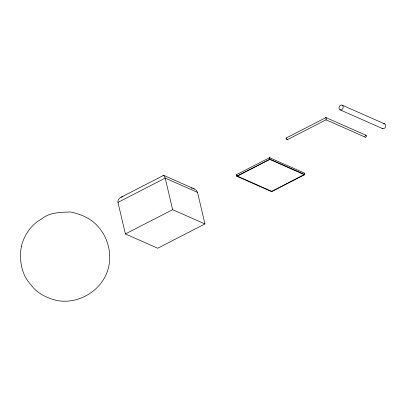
<?xml version="1.0" encoding="UTF-8"?>
<svg xmlns="http://www.w3.org/2000/svg" width="406" height="406" viewBox="0 0 406 406"><rect width="100%" height="100%" fill="white"/><g stroke="black" fill="none" stroke-linecap="round" stroke-linejoin="round"><path stroke-width="0.61" d="M325.708 118.024L325.982 117.608L366.045 135.299M236.937 175.392L236.855 175.458A0.924 0.807 18.7 0 0 237.058 175.965L271.756 191.388L304.429 174.428A0.924 0.807 18.7 0 0 304.388 173.9L304.282 173.854M162.973 175.915L163.917 175.488L194.195 188.861L196.418 190.394L197.539 192.383L204.944 223.95L157.716 248.223L125.388 233.952L117.984 202.381C117.471 200.158 119.217 198.184 121.074 197.245L163.43 175.473M287.123 139.801L326.033 119.8L326.267 118.567L325.982 117.608M117.984 202.381L165.212 178.107L197.539 192.383M286.189 138.015L325.901 117.608M236.378 174.737L269.564 157.685L304.505 173.113L304.855 174.585L271.67 191.642L236.728 176.209L236.632 174.768M236.728 176.209L269.909 159.157L304.855 174.585M237.251 176.153L269.823 159.411L304.327 174.646M125.388 233.952L172.616 209.679L204.944 223.95M121.074 197.245L122.967 196.479M191.206 188.003L192.261 188.201M193.261 188.491L194.195 188.861M342.167 105.149A2.568 2.005 -66.2 0 1 342.136 109.387A2.568 2.005 -66.2 0 1 338.995 107.915A2.568 2.005 -66.2 0 1 342.167 105.149L384.66 123.911M340.03 109.818L382.523 128.58M325.957 119.8L365.207 137.132M163.917 175.488L165.212 178.107L172.616 209.679M271.756 191.388L271.604 191.008M269.909 159.157L269.564 157.685L269.538 158.157M269.772 158.964L269.823 159.411M383.609 123.8A2.568 2.005 -66.2 0 1 385.533 126.784A2.568 2.005 -66.2 0 1 382.092 128.281M365.217 135.467A1.005 0.787 -66.2 0 1 366.379 135.655A1.005 0.787 -66.2 0 1 365.902 137.061A1.005 0.787 -66.2 0 1 364.827 136.624M287.265 139.385A1.005 0.452 62.8 0 1 286.656 139.654A1.005 0.452 62.8 0 1 286.047 138.304A1.005 0.452 62.8 0 1 286.763 138.268M21.33 246.391C19.143 259.439 21.198 274.238 30.526 284.23C36.672 293.325 47.289 298.385 57.753 300.673C80.418 304.388 104.124 288.94 108.813 266.209C111.614 252.598 107.763 237.688 98.638 227.223C91.589 218.661 81.19 214.195 70.553 211.998C60.595 212.292 49.771 212.247 41.63 218.91C31.247 224.625 24.172 235.013 21.33 246.391"/></g></svg>
